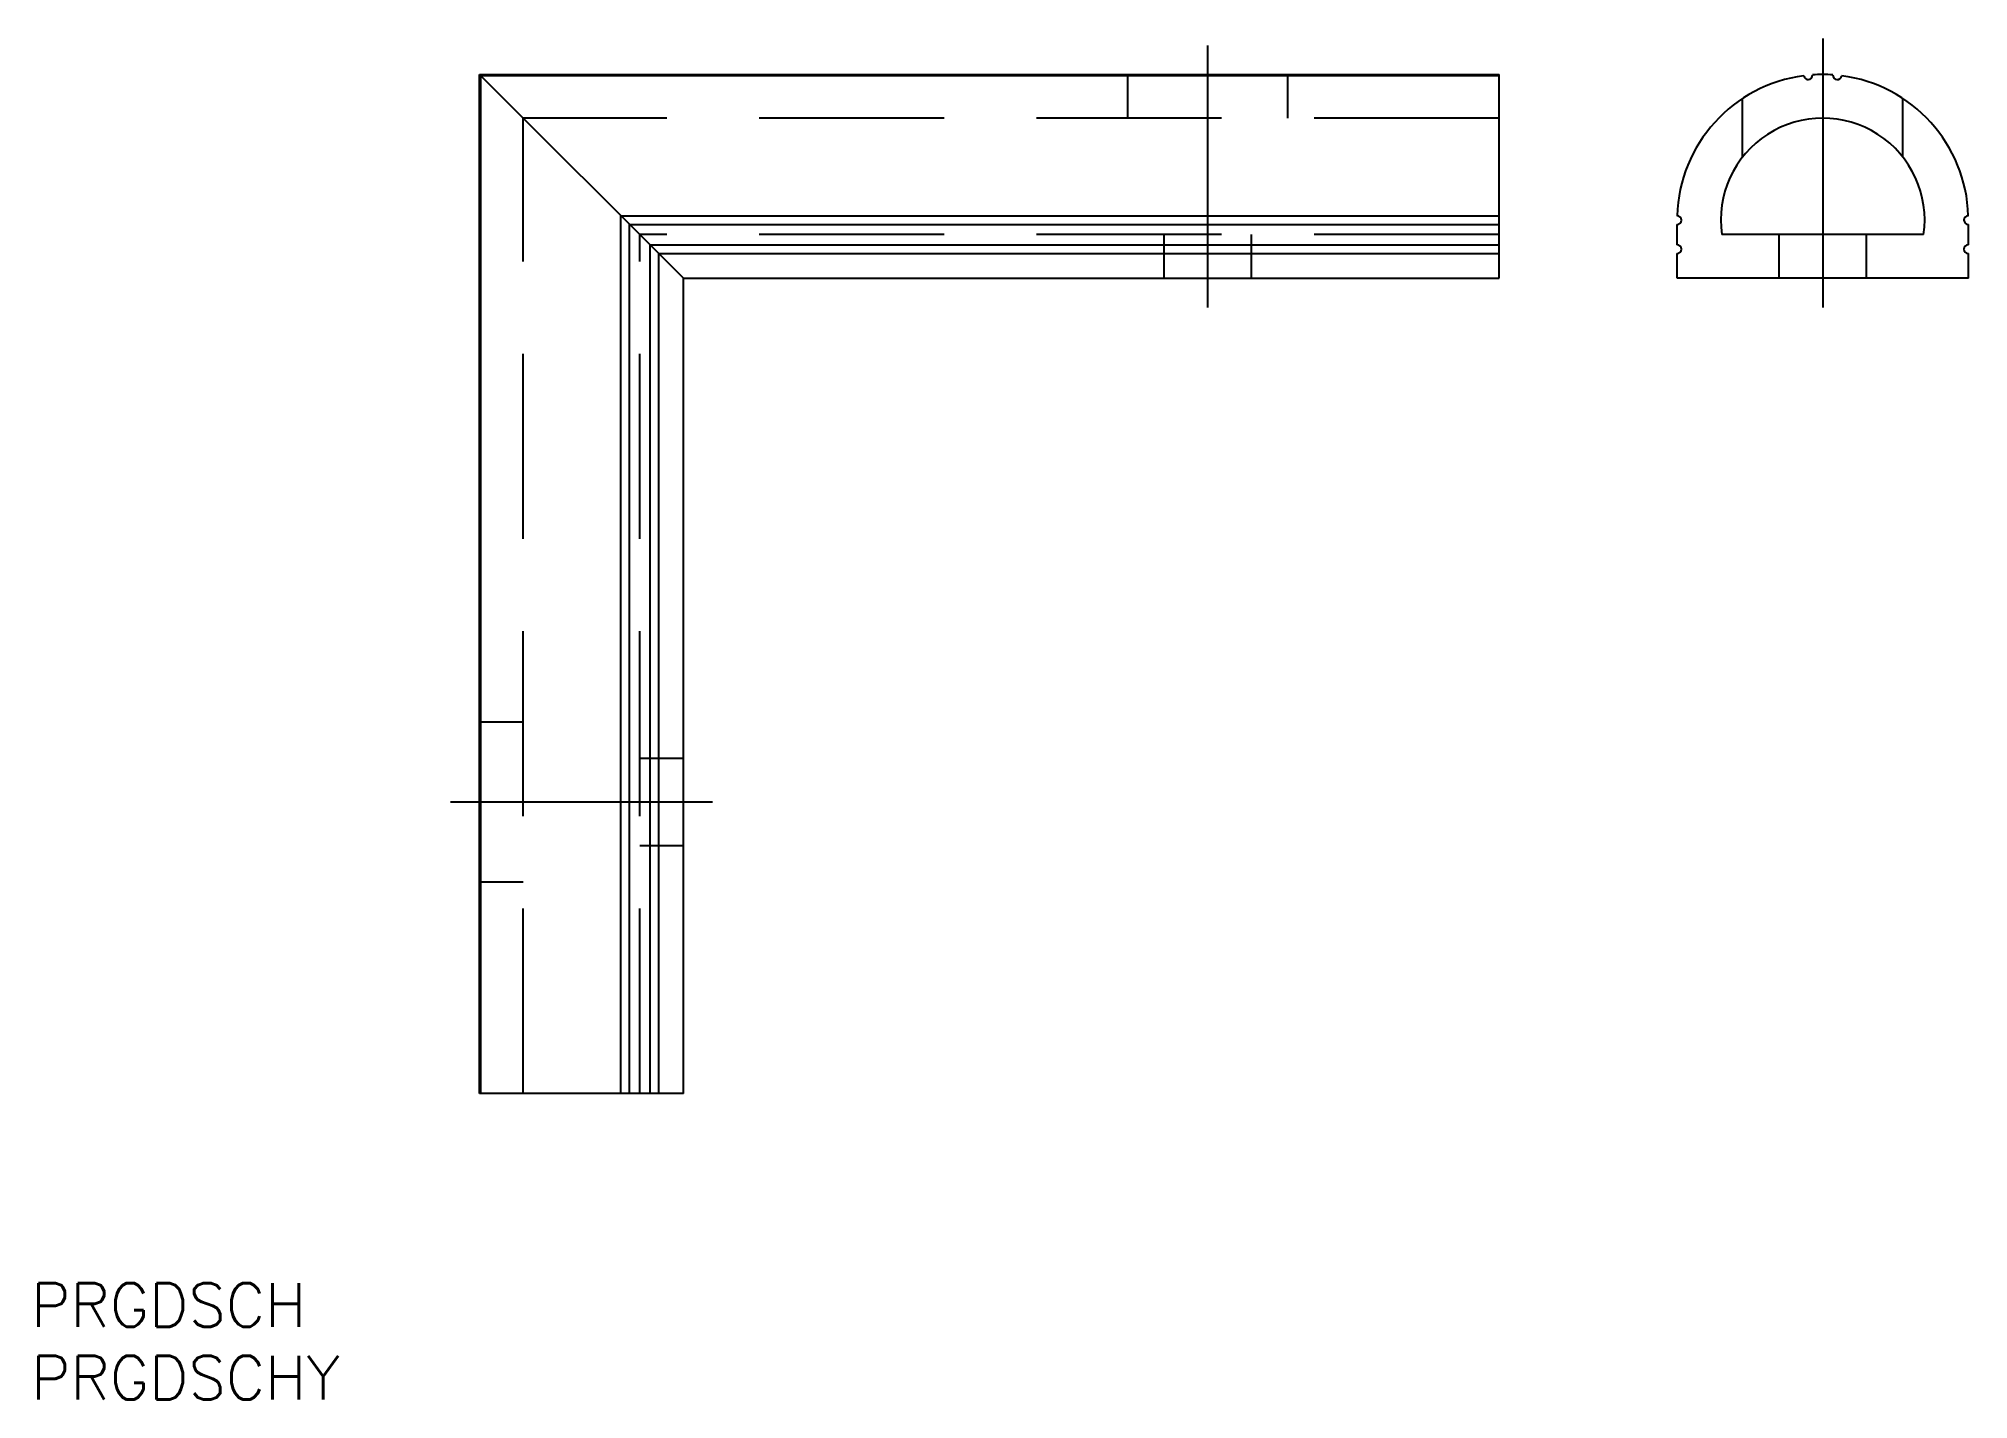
# Model space of a CAD drawing. Extents: x -30 to 102, y -91 to 2.
import ezdxf

# ---------------------------------------------------------------- set-up
doc = ezdxf.new("R2010")
doc.units = 0
doc.linetypes.add('CENTER', pattern=[50.8, 31.75, -6.35, 6.35, -6.35])
doc.linetypes.add('DASHED', pattern=[19.05, 12.7, -6.35])
doc.layers.get('0').update_dxf_attribs({"linetype": 'CONTINUOUS'})
doc.layers.add('CENTER', color=1, linetype='CENTER')
doc.styles.get("Standard").update_dxf_attribs({"font": 'txt.shx', "height": 3, "bigfont": 'bigfont.shx'})

# ---------------------------------------------------------------- blocks, each defined once
blk = doc.blocks.new('*U12')
at = {"color": 7, "linetype": 'CONTINUOUS'}
blk.add_text('PRGDSCH', height=3, dxfattribs=at).set_placement((-30.8, -86.03))
blk = doc.blocks.new('*U13')
at = {"color": 7, "linetype": 'CONTINUOUS'}
blk.add_text('PRGDSCHY', height=3, dxfattribs=at).set_placement((-30.8, -91.03))

msp = doc.modelspace()

# ---------------------------------------------------------------- linework, layer by layer
at = {"color": 7, "linetype": 'CONTINUOUS'}
for p, q in [((0, 0), (70, 0)), ((0, -14), (0, 0)), ((0, -70), (0, 0)), ((0, 0), (14, -14)), ((70, -14), (70, 0)), ((0.02, -0.02), (70, -0.02)), ((0.02, -70), (0.02, -0.02)), ((0.08, -0.08), (70, -0.08)), ((0.08, -70), (0.08, -0.08)), ((9.7, -9.7), (70, -9.7)), ((9.7, -70), (9.7, -9.7)), ((10.3, -10.3), (70, -10.3)), ((10.3, -70), (10.3, -10.3)), ((82.23, -11.7), (82.23, -10.3)), ((102.23, -11.7), (102.23, -10.3)), ((11.7, -11.7), (70, -11.7)), ((11.7, -70), (11.7, -11.7)), ((99.16, -11), (85.31, -11)), ((12.3, -12.3), (70, -12.3)), ((12.3, -70), (12.3, -12.3)), ((82.23, -14), (82.23, -12.3)), ((102.23, -14), (102.23, -12.3)), ((14, -14), (70, -14)), ((14, -70), (14, -14)), ((102.23, -14), (82.23, -14)), ((14, -70), (0, -70))]:
    msp.add_line(p, q, dxfattribs=at)
at = {"color": 3, "linetype": 'DASHED'}
for p, q in [((44.5, -3), (44.5, 0)), ((55.5, -3), (55.5, 0)), ((86.73, -5.67), (86.73, -1.65)), ((97.73, -5.67), (97.73, -1.65)), ((70, -3), (3, -3)), ((3, -70), (3, -3)), ((70, -11), (11, -11)), ((11, -70), (11, -11)), ((47, -14), (47, -11)), ((47, -14), (47, -11)), ((53, -14), (53, -11)), ((53, -14), (53, -11)), ((89.23, -14), (89.23, -11)), ((95.23, -14), (95.23, -11)), ((3, -44.5), (0, -44.5)), ((14, -47), (11, -47)), ((14, -47), (11, -47)), ((14, -53), (11, -53)), ((14, -53), (11, -53)), ((3, -55.5), (0, -55.5))]:
    msp.add_line(p, q, dxfattribs=at)
at = {"color": 7, "linetype": 'CONTINUOUS'}
for centre, radius, start, end in [((92.23, -10), 10, 85.9798, 94.0202), ((92.23, -10), 10, 97.4581, 178.2811), ((91.23, -0.05), 0.3, 186.5986, 4.8797), ((93.23, -0.05), 0.3, 175.1203, 353.4014), ((92.23, -10), 10, 1.7189, 82.5419), ((92.23, -10), 7, 351.7868, 188.2132), ((82.23, -10), 0.3, 270, 89.1405), ((102.23, -10), 0.3, 90.8595, 270), ((82.23, -12), 0.3, 270, 90), ((102.23, -12), 0.3, 90, 270)]:
    msp.add_arc(centre, radius, start, end, dxfattribs=at)
at = {"layer": 'CENTER', "color": 1, "linetype": 'CENTER'}
for p, q in [((50, -16), (50, 2)), ((92.23, 2.47), (92.23, -16)), ((16, -50), (-2, -50)), ((14, -50), (0, -50))]:
    msp.add_line(p, q, dxfattribs=at)

# ---------------------------------------------------------------- block references
at = {"color": 7, "linetype": 'CONTINUOUS'}
for name in ['*U12', '*U13']:
    msp.add_blockref(name, (0, 0), dxfattribs=at)

doc.saveas('drawing.dxf')
